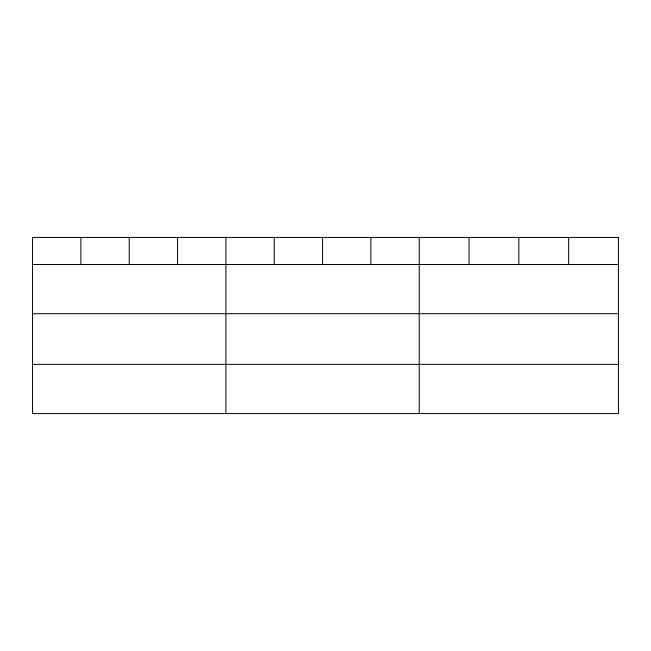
<?xml version="1.0" encoding="UTF-8"?>
<svg xmlns="http://www.w3.org/2000/svg" width="651" height="651" viewBox="0 0 651 651"><rect width="100%" height="100%" fill="white"/><g stroke="black" fill="none" stroke-linecap="round" stroke-linejoin="round"><path stroke-width="0.98" d="M32.55 264.493L618.45 264.493M32.55 313.684L618.45 313.684M32.55 364.373L618.45 364.373M568.648 237.436L568.648 264.493M518.847 237.436L518.847 264.493M469.045 237.436L469.045 264.493M419.244 237.436L419.244 413.564M370.907 237.436L370.907 264.493M322.57 237.436L322.57 264.493M274.234 237.436L274.234 264.493M225.897 237.436L225.897 413.564M177.56 237.436L177.56 264.493M129.224 237.436L129.224 264.493M80.887 237.436L80.887 264.493M618.45 237.436L32.55 237.436L32.55 413.564L618.45 413.564L618.45 237.436"/></g></svg>
